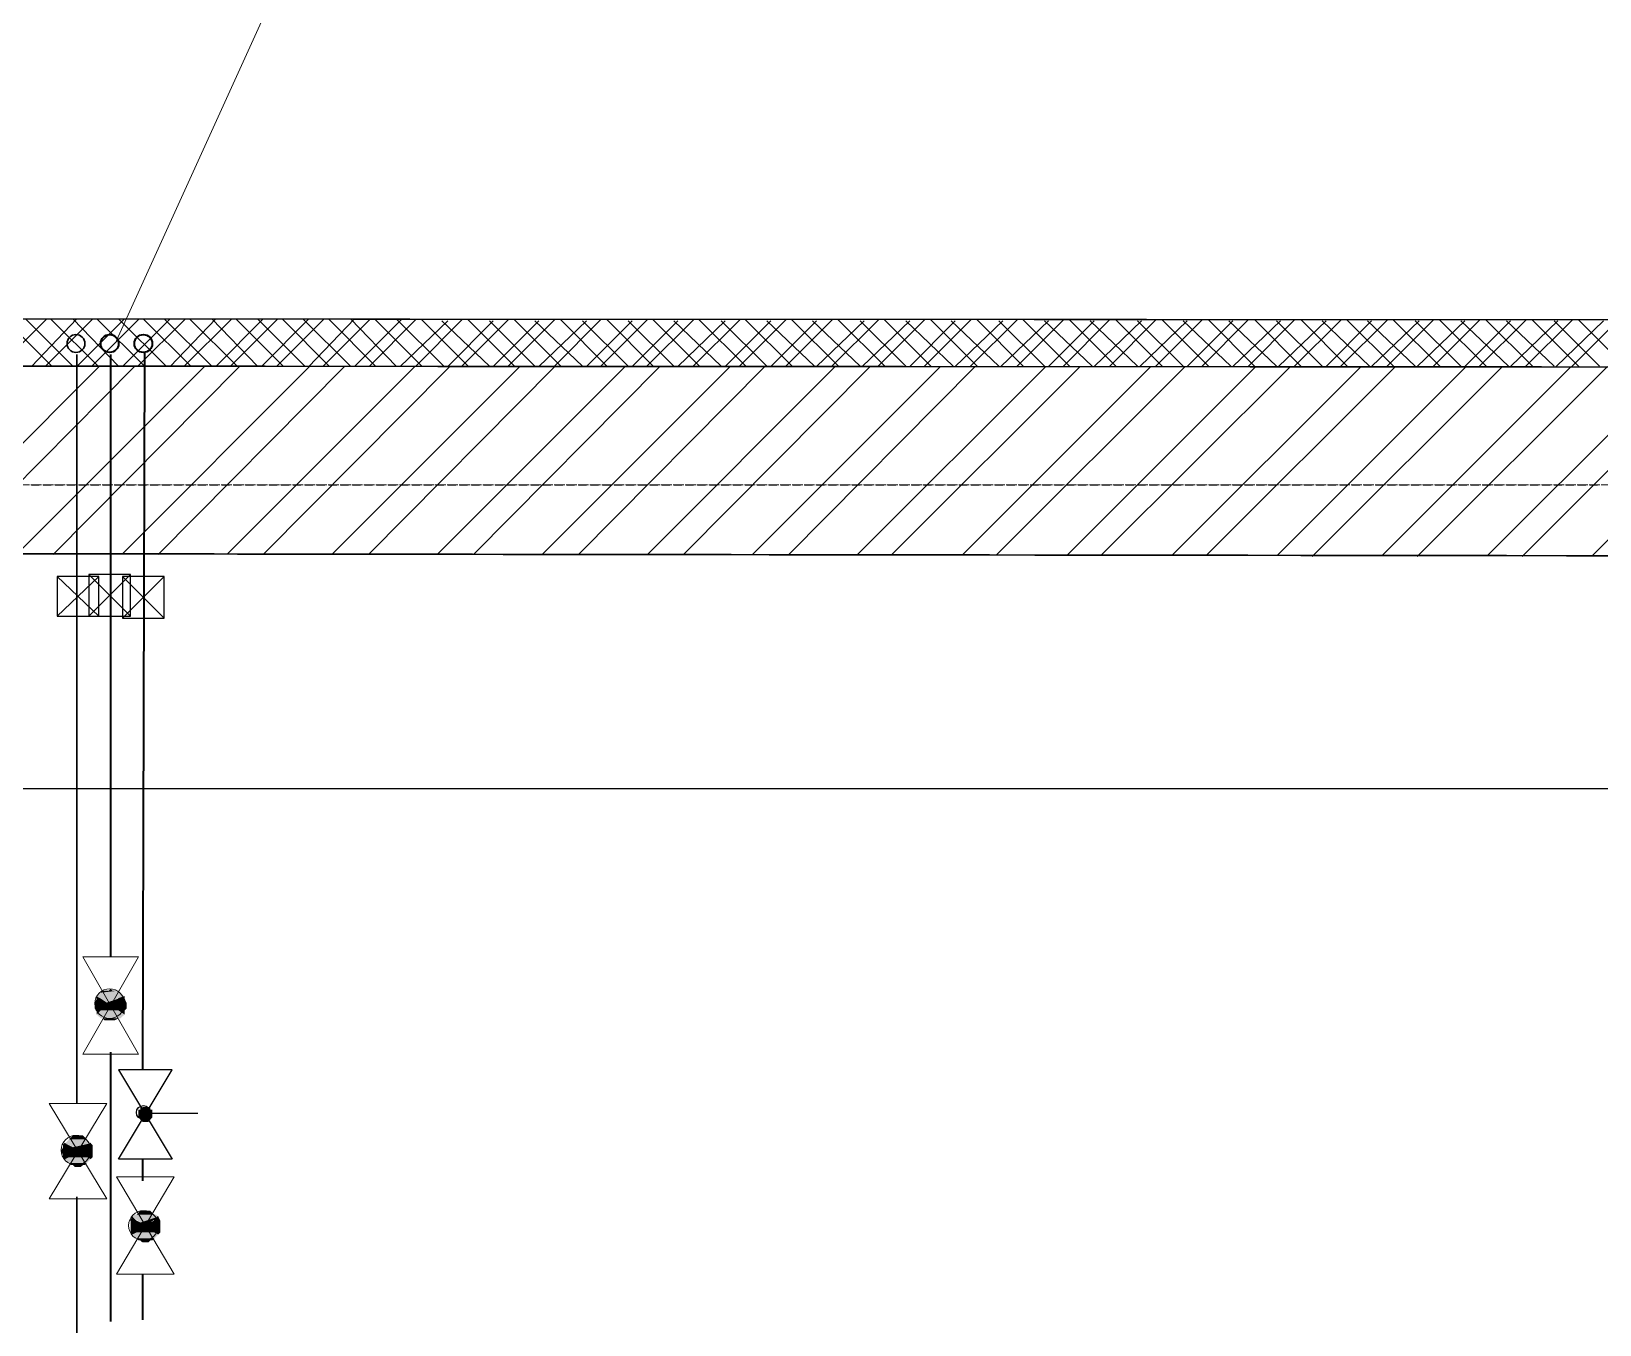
# Model space of a CAD drawing. Header units: millimetres. Extents: x -10178924 to 11692288, y -947381 to 58396.
# Drawn here: x 740626 to 743974, y -821234 to -818472 of the extents above; entities that cross this region are included whole.
import ezdxf

# ---------------------------------------------------------------- set-up
doc = ezdxf.new("R2010")
doc.units = ezdxf.units.MM
doc.linetypes.add('осевая', pattern=[50.8, 31.75, -6.35, 6.35, -6.35])
for name, color, linetype, lineweight in [('PDF _0', 7, 'Continuous', 9), ('PDF _Разрезы', 7, 'Continuous', 9), ('PDF _Текст', 7, 'Continuous', 5), ('Отделка СТЕН', 6, 'Continuous', 13), ('Размеры осевые', 153, 'Continuous', 9), ('ШТРИХОВКА', 252, 'Continuous', 15)]:
    doc.layers.add(name, color=color, linetype=linetype, lineweight=lineweight)
for name, color, linetype in [('PDF _PDF _Разрезы', 7, 'Continuous'), ('PDF _В1_Арматура', 7, 'Continuous'), ('PDF _ВК_В1', 5, 'Continuous'), ('PDF _ВК_Т3', 1, 'Continuous'), ('PDF _ВК_Т4', 6, 'Continuous'), ('PDF _Отделка СТЕН', 6, 'Continuous'), ('PDF _Стены внутр.1', 7, 'Continuous'), ('Стены внутр.1', 7, 'Continuous')]:
    doc.layers.add(name, color=color, linetype=linetype)
doc.layers.add('PDF _Размеры осевые', color=7, linetype='Continuous', true_color=0x5d6970)
doc.layers.add('PDF _штриховка', color=7, linetype='Continuous', true_color=0x95834a)

# ---------------------------------------------------------------- blocks, each defined once
blk = doc.blocks.new('A$C5282721b')
at = {"layer": 'Отделка СТЕН', "true_color": 0x000000, "transparency": 33554687}
h = blk.add_hatch(dxfattribs=at)
h.set_pattern_fill('ANSI37', color=18, scale=22, angle=-90)
h.set_pattern_definition([(315, (-17446.33, 108538.816), (49.39141, 49.39141), []), (45, (-17446.33, 108538.816), (-49.39141, 49.39141), [])])
h.paths.add_polyline_path([(26592.373, -32428.119), (25753.823, -32428.119), (17403.142, -32428.119), (17403.142, -38395.958), (26591.954, -38400.464), (26591.961, -38300.463), (17503.142, -38296.007), (17503.142, -32528.119), (25753.823, -32528.119), (26592.366, -32528.119)])
h.paths.add_polyline_path([(28638.33, -32428.119), (27792.557, -32428.119), (26592.373, -32428.119), (26592.366, -32528.119), (28638.33, -32528.119)])
h.paths.add_polyline_path([(36484.836, -38082.681), (36383.118, -38082.906), (36381.494, -38305.263), (26591.961, -38300.463), (26591.954, -38400.464), (36480.32, -38405.312)])
at = {"layer": 'ШТРИХОВКА', "ltscale": 100, "true_color": 0x000000, "transparency": 33554687}
h = blk.add_hatch(dxfattribs=at)
h.set_pattern_fill('ANSI31', color=18, scale=50)
h.set_pattern_definition([(45, (-79853.19, 25128.16), (-112.2532, 112.2532), [])])
edge = h.paths.add_edge_path()
edge.add_line((36498.921, -37009.188), (36898.882, -37014.787))
edge.add_line((36898.882, -37014.787), (36964.029, -32428.119))
edge.add_line((36964.029, -32428.119), (37032.722, -32428.119))
edge.add_line((37032.722, -32428.119), (37032.722, -30586.036))
edge.add_line((37032.722, -30586.036), (38904.657, -30586.036))
edge.add_line((38904.657, -30586.036), (38902.425, -30898.17))
edge.add_line((38902.425, -30898.17), (39152.455, -30898.17))
edge.add_line((39152.455, -30898.17), (39154.793, -30586.036))
edge.add_line((39154.793, -30586.036), (41035.118, -30586.036))
edge.add_line((41035.118, -30586.036), (41035.118, -30412.839))
edge.add_line((41035.118, -30412.839), (41035.118, -30026.036))
edge.add_line((41035.118, -30026.036), (36472.722, -30026.036))
edge.add_line((36472.722, -30026.036), (36472.722, -31868.119))
edge.add_line((36472.722, -31868.119), (30542.101, -31868.119))
edge.add_line((30542.101, -31868.119), (30542.101, -32424.051))
edge.add_line((30542.101, -32424.051), (36563.99, -32428.119))
edge.add_line((36563.99, -32428.119), (36498.921, -37066.477))
h.paths.add_polyline_path([(25192.811, -31868.119), (17563.142, -31868.119), (17563.142, -30066.63), (12841.199, -30066.63), (12841.199, -31868.119), (7024.898, -31868.119), (7024.898, -31969.641), (7024.898, -32428.119), (13001.199, -32428.119), (13001.199, -38443.071), (10379.676, -38473.857), (10379.676, -38873.885), (13001.199, -38843.098), (13401.199, -38838.401), (13401.199, -32428.119), (13401.199, -30626.63), (17003.142, -30626.63), (17003.142, -32428.119), (17003.142, -38795.762), (36871.442, -38820.294), (36872.104, -38529.718), (36884.044, -38081.988), (36484.836, -38082.681), (36480.32, -38405.312), (17403.142, -38395.958), (17403.142, -32428.119), (25753.823, -32428.119), (25753.823, -31968.119)])
at = {"layer": 'PDF _Разрезы', "color": 18, "lineweight": 9, "true_color": 0x000000, "transparency": 33554687}
blk.add_lwpolyline([(-11856.305, -39299.259), (62616.964, -39299.259)], dxfattribs=at)
at = {"layer": 'Размеры осевые', "color": 251, "linetype": 'осевая', "ltscale": 0.5, "transparency": 33554687}
for p, q in [((-9750, -38650), (62308.109, -38650)), ((-9718.727, -38650), (61848.609, -38650)), ((-9718.727, -38650), (61848.609, -38650))]:
    blk.add_line(p, q, dxfattribs=at)
at = {"layer": 'Стены внутр.1', "color": 18, "linetype": 'Continuous', "true_color": 0x000000, "transparency": 33554687, "flags": 128}
for points in [[(36381.494, -38305.263), (17503.142, -38296.007)], [(36480.32, -38405.312), (17403.142, -38395.958)], [(17003.142, -38795.762), (36871.442, -38820.294)]]:
    blk.add_lwpolyline(points, dxfattribs=at)

msp = doc.modelspace()

# ---------------------------------------------------------------- linework, layer by layer
at = {"layer": 'PDF _0', "lineweight": 25}
for points in [[(740748.3, -819720.5), (740837.2, -819720.5), (740837.2, -819631.6), (740748.3, -819631.6)], [(740680.5, -819720.5), (740769.4, -819720.5), (740769.4, -819635.8), (740680.5, -819635.8)], [(740820.2, -819724.7), (740909.1, -819724.7), (740909.1, -819635.8), (740820.2, -819635.8)]]:
    msp.add_lwpolyline(points, close=True, dxfattribs=at)
for points in [[(740748.3, -819631.6), (740837.2, -819720.5)], [(740837.2, -819631.6), (740748.3, -819720.5)], [(740680.5, -819635.8), (740769.4, -819720.5)], [(740769.4, -819635.8), (740680.5, -819720.5)], [(740820.2, -819635.8), (740909.1, -819724.7)], [(740909.1, -819635.8), (740820.2, -819724.7)]]:
    msp.add_lwpolyline(points, dxfattribs=at)
at = {"layer": 'PDF _PDF _Разрезы', "lineweight": 9}
msp.add_lwpolyline([(710500.9, -820088.8), (784971.2, -820088.8)], dxfattribs=at)
at = {"layer": 'PDF _В1_Арматура', "lineweight": 0}
for points in [[(740854.1, -820656), (740735.6, -820448.6), (740854.1, -820448.6)], [(740854.1, -820656), (740735.6, -820656), (740854.1, -820448.6)], [(740765.2, -820537.5), (740765.2, -820533.3), (740765.2, -820537.5)], [(740811.8, -820537.5), (740824.5, -820533.3), (740811.8, -820537.5)], [(740786.4, -820558.7), (740794.8, -820550.2), (740786.4, -820558.7)], [(740786.4, -820965.1), (740663.6, -820761.9), (740786.4, -820761.9)], [(740786.4, -820965.1), (740663.6, -820965.1), (740786.4, -820761.9)], [(740875.3, -820770.3), (740862.6, -820770.3), (740875.3, -820770.3)], [(740879.5, -820795.7), (740858.3, -820795.7), (740879.5, -820795.7)], [(740875.3, -820800), (740862.6, -820800), (740875.3, -820800)], [(740883.7, -820783), (740875.3, -820783), (740883.7, -820783)], [(740693.2, -820850.8), (740697.5, -820846.5), (740693.2, -820850.8)], [(740714.4, -820871.9), (740722.9, -820863.5), (740714.4, -820871.9)], [(740744, -820850.8), (740752.5, -820846.5), (740744, -820850.8)], [(740930.3, -821125.9), (740807.5, -820918.5), (740930.3, -820918.5)], [(740930.3, -821125.9), (740807.5, -821125.9), (740930.3, -820918.5)], [(740837.2, -821011.6), (740841.4, -821003.2), (740837.2, -821011.6)], [(740888, -821011.6), (740896.4, -821003.2), (740888, -821011.6)], [(740858.3, -821028.6), (740866.8, -821024.3), (740858.3, -821028.6)]]:
    msp.add_lwpolyline(points, dxfattribs=at)
at = {"layer": 'PDF _В1_Арматура', "lineweight": 25}
for points in [[(740926.1, -820880.4), (740811.8, -820880.4), (740926.1, -820689.9), (740811.8, -820689.9)], [(740811.8, -820689.9), (740926.1, -820880.4)], [(740981.1, -820783), (740866.8, -820783)]]:
    msp.add_lwpolyline(points, dxfattribs=at)
at = {"layer": 'PDF _В1_Арматура', "lineweight": 0}
for points in [[(740858.4, -820791.5), (740854.1, -820791.5), (740858.4, -820791.5)], [(740871, -820800), (740866.8, -820800), (740871, -820800)]]:
    msp.add_lwpolyline(points, close=True, dxfattribs=at)
for centre in [(740792.7, -820548.1), (740720.8, -820861.3), (740864.7, -821022.2)]:
    msp.add_circle(centre, 31.7, dxfattribs=at)
at = {"layer": 'PDF _В1_Арматура', "lineweight": 25}
msp.add_circle((740864.7, -820780.9), 14.8, dxfattribs=at)
at = {"layer": 'PDF _В1_Арматура', "transparency": 33554559}
for points in [[(740765.2, -820537.5), (740773.7, -820537.5), (740761, -820546)], [(740773.7, -820537.5), (740761, -820546), (740786.4, -820546)], [(740769.4, -820529), (740820.2, -820529), (740765.2, -820533.3)], [(740820.2, -820529), (740765.2, -820533.3), (740824.5, -820533.3)], [(740765.2, -820533.3), (740765.2, -820537.5), (740773.7, -820537.5)], [(740765.2, -820533.3), (740824.5, -820533.3), (740786.4, -820546)], [(740773.7, -820524.8), (740816, -820524.8), (740769.4, -820529)], [(740816, -820524.8), (740769.4, -820529), (740820.2, -820529)], [(740777.9, -820520.6), (740811.8, -820520.6), (740773.7, -820524.8)], [(740811.8, -820520.6), (740773.7, -820524.8), (740816, -820524.8)], [(740782.1, -820520.6), (740803.3, -820520.6), (740777.9, -820520.6)], [(740803.3, -820520.6), (740777.9, -820520.6), (740811.8, -820520.6)], [(740790.6, -820520.6), (740799.1, -820520.6), (740782.1, -820520.6)], [(740799.1, -820520.6), (740782.1, -820520.6), (740803.3, -820520.6)], [(740824.5, -820533.3), (740786.4, -820546), (740803.3, -820546)], [(740794.8, -820516.3), (740790.6, -820520.6), (740799.1, -820520.6)], [(740811.8, -820537.5), (740824.5, -820537.5), (740803.3, -820546)], [(740824.5, -820537.5), (740803.3, -820546), (740828.7, -820546)], [(740824.5, -820533.3), (740811.8, -820537.5), (740824.5, -820537.5)], [(740761, -820546), (740786.4, -820546), (740761, -820550.2)], [(740786.4, -820546), (740761, -820550.2), (740794.8, -820550.2)], [(740761, -820550.2), (740794.8, -820550.2), (740761, -820558.7)], [(740794.8, -820550.2), (740761, -820558.7), (740786.4, -820558.7)], [(740761, -820558.7), (740786.4, -820558.7), (740765.2, -820562.9)], [(740786.4, -820558.7), (740765.2, -820562.9), (740773.7, -820562.9)], [(740773.7, -820562.9), (740765.2, -820562.9), (740765.2, -820571.4)], [(740773.7, -820562.9), (740811.8, -820562.9), (740765.2, -820571.4)], [(740811.8, -820562.9), (740765.2, -820571.4), (740824.5, -820571.4)], [(740765.2, -820571.4), (740824.5, -820571.4), (740769.4, -820575.6)], [(740824.5, -820571.4), (740769.4, -820575.6), (740820.2, -820575.6)], [(740786.4, -820558.7), (740803.3, -820558.7), (740773.7, -820562.9)], [(740803.3, -820558.7), (740773.7, -820562.9), (740811.8, -820562.9)], [(740794.8, -820550.2), (740803.3, -820546), (740786.4, -820546)], [(740794.8, -820550.2), (740786.4, -820558.7), (740803.3, -820558.7)], [(740794.8, -820550.2), (740794.8, -820550.2), (740803.3, -820546)], [(740803.3, -820546), (740828.7, -820546), (740794.8, -820550.2)], [(740828.7, -820546), (740794.8, -820550.2), (740828.7, -820550.2)], [(740794.8, -820550.2), (740828.7, -820550.2), (740803.3, -820558.7)], [(740828.7, -820550.2), (740803.3, -820558.7), (740828.7, -820558.7)], [(740803.3, -820558.7), (740828.7, -820558.7), (740811.8, -820562.9)], [(740828.7, -820558.7), (740811.8, -820562.9), (740824.5, -820562.9)], [(740811.8, -820562.9), (740824.5, -820562.9), (740824.5, -820571.4)], [(740769.4, -820575.6), (740820.2, -820575.6), (740773.7, -820579.8)], [(740820.2, -820575.6), (740773.7, -820579.8), (740816, -820579.8)], [(740773.7, -820579.8), (740816, -820579.8), (740777.9, -820579.8)], [(740816, -820579.8), (740777.9, -820579.8), (740811.8, -820579.8)], [(740777.9, -820579.8), (740811.8, -820579.8), (740782.1, -820584.1)], [(740811.8, -820579.8), (740782.1, -820584.1), (740803.3, -820584.1)], [(740782.1, -820584.1), (740803.3, -820584.1), (740790.6, -820584.1)], [(740803.3, -820584.1), (740790.6, -820584.1), (740799.1, -820584.1)], [(740790.6, -820584.1), (740799.1, -820584.1), (740794.8, -820584.1)], [(740862.6, -820770.3), (740879.5, -820770.3), (740858.3, -820770.3)], [(740879.5, -820770.3), (740858.4, -820770.3), (740879.5, -820774.6)], [(740858.4, -820770.3), (740879.5, -820774.6), (740858.4, -820774.6)], [(740866.8, -820770.3), (740875.3, -820770.3), (740862.6, -820770.3)], [(740862.6, -820770.3), (740875.3, -820770.3), (740875.3, -820770.3)], [(740875.3, -820770.3), (740862.6, -820770.3), (740879.5, -820770.3)], [(740866.8, -820770.3), (740871, -820770.3), (740871, -820770.3)], [(740871.1, -820770.3), (740866.8, -820770.3), (740875.3, -820770.3)], [(740854.1, -820774.6), (740858.4, -820778.8), (740854.1, -820778.8)], [(740858.4, -820774.6), (740883.7, -820774.6), (740854.1, -820774.6)], [(740883.7, -820774.6), (740854.1, -820774.6), (740879.5, -820778.8)], [(740854.1, -820774.6), (740879.5, -820778.8), (740858.3, -820778.8)], [(740858.3, -820778.8), (740854.1, -820778.8), (740862.6, -820783)], [(740854.1, -820778.8), (740862.6, -820783), (740854.1, -820783)], [(740866.8, -820783), (740866.8, -820783), (740854.1, -820783)], [(740866.8, -820783), (740854.1, -820783), (740862.6, -820783)], [(740866.8, -820783), (740854.1, -820783), (740862.6, -820787.3)], [(740854.1, -820783), (740862.6, -820787.3), (740854.1, -820787.3)], [(740862.6, -820787.3), (740854.1, -820787.3), (740858.4, -820791.5)], [(740854.1, -820787.3), (740858.4, -820791.5), (740854.1, -820791.5)], [(740858.4, -820791.5), (740883.7, -820791.5), (740854.1, -820791.5)], [(740883.7, -820791.5), (740854.1, -820791.5), (740879.5, -820795.7)], [(740854.1, -820791.5), (740879.5, -820795.7), (740858.3, -820795.7)], [(740862.6, -820787.3), (740879.5, -820791.5), (740858.3, -820791.5)], [(740858.3, -820795.7), (740879.5, -820795.7), (740879.5, -820795.7)], [(740879.5, -820774.6), (740858.4, -820774.6), (740883.7, -820774.6)], [(740879.5, -820778.8), (740858.4, -820778.8), (740875.3, -820783)], [(740858.4, -820778.8), (740875.3, -820783), (740862.6, -820783)], [(740879.5, -820791.5), (740858.4, -820791.5), (740883.7, -820791.5)], [(740879.5, -820795.7), (740858.4, -820795.7), (740875.3, -820800)], [(740858.4, -820795.7), (740875.3, -820800), (740862.6, -820800)], [(740862.6, -820783), (740875.3, -820783), (740866.8, -820783)], [(740866.8, -820783), (740875.3, -820787.3), (740862.6, -820787.3)], [(740875.3, -820787.3), (740862.6, -820787.3), (740879.5, -820791.5)], [(740862.6, -820800), (740875.3, -820800), (740875.3, -820800)], [(740875.3, -820800), (740862.6, -820800), (740871, -820800)], [(740862.6, -820800), (740871, -820800), (740866.8, -820800)], [(740875.3, -820783), (740883.7, -820783), (740866.8, -820783)], [(740883.7, -820783), (740866.8, -820783), (740883.7, -820787.3)], [(740866.8, -820783), (740883.7, -820787.3), (740875.3, -820787.3)], [(740879.5, -820778.8), (740883.7, -820783), (740875.3, -820783)], [(740883.7, -820791.5), (740879.5, -820791.5), (740875.3, -820787.3)], [(740875.3, -820787.3), (740883.7, -820787.3), (740883.7, -820791.5)], [(740883.7, -820774.6), (740883.7, -820778.8), (740879.5, -820778.8)], [(740883.7, -820778.8), (740879.5, -820778.8), (740883.7, -820783)], [(740883.7, -820791.5), (740883.7, -820791.5), (740879.5, -820791.5)], [(740705.9, -820838.1), (740744, -820838.1), (740701.7, -820842.3)], [(740744, -820838.1), (740701.7, -820842.3), (740748.3, -820842.3)], [(740710.2, -820833.8), (740739.8, -820833.8), (740705.9, -820838.1)], [(740739.8, -820833.8), (740705.9, -820838.1), (740744, -820838.1)], [(740714.4, -820829.6), (740735.6, -820829.6), (740710.2, -820833.8)], [(740735.6, -820829.6), (740710.2, -820833.8), (740739.8, -820833.8)], [(740718.6, -820829.6), (740731.3, -820829.6), (740714.4, -820829.6)], [(740731.3, -820829.6), (740714.4, -820829.6), (740735.6, -820829.6)], [(740722.9, -820829.6), (740718.6, -820829.6), (740731.3, -820829.6)], [(740693.2, -820855), (740714.4, -820855), (740689, -820863.5)], [(740714.4, -820855), (740689, -820863.5), (740722.9, -820863.5)], [(740689, -820863.5), (740722.9, -820863.5), (740693.2, -820871.9)], [(740697.5, -820846.5), (740693.2, -820850.8), (740705.9, -820850.8)], [(740693.2, -820850.8), (740705.9, -820850.8), (740693.2, -820855)], [(740705.9, -820850.8), (740693.2, -820855), (740714.4, -820855)], [(740722.9, -820863.5), (740693.2, -820871.9), (740714.4, -820871.9)], [(740693.2, -820871.9), (740714.4, -820871.9), (740693.2, -820876.2)], [(740714.4, -820871.9), (740693.2, -820876.2), (740705.9, -820876.2)], [(740701.7, -820842.3), (740748.3, -820842.3), (740697.5, -820846.5)], [(740748.3, -820842.3), (740697.5, -820846.5), (740752.5, -820846.5)], [(740697.5, -820846.5), (740752.5, -820846.5), (740714.4, -820855)], [(740714.4, -820871.9), (740735.6, -820871.9), (740705.9, -820876.2)], [(740735.6, -820871.9), (740705.9, -820876.2), (740744, -820876.2)], [(740752.5, -820846.5), (740714.4, -820855), (740735.6, -820855)], [(740722.9, -820863.5), (740735.6, -820855), (740714.4, -820855)], [(740722.9, -820863.5), (740714.4, -820871.9), (740735.6, -820871.9)], [(740722.9, -820863.5), (740722.9, -820863.5), (740735.6, -820855)], [(740735.6, -820855), (740756.7, -820855), (740722.9, -820863.5)], [(740756.7, -820855), (740722.9, -820863.5), (740756.7, -820863.5)], [(740722.9, -820863.5), (740756.7, -820863.5), (740735.6, -820871.9)], [(740744, -820850.8), (740756.7, -820850.8), (740735.6, -820855)], [(740756.7, -820850.8), (740735.6, -820855), (740756.7, -820855)], [(740756.7, -820863.5), (740735.6, -820871.9), (740756.7, -820871.9)], [(740735.6, -820871.9), (740756.7, -820871.9), (740744, -820876.2)], [(740752.5, -820846.5), (740744, -820850.8), (740756.7, -820850.8)], [(740756.7, -820871.9), (740744, -820876.2), (740756.7, -820876.2)], [(740705.9, -820876.2), (740693.2, -820876.2), (740697.5, -820880.4)], [(740705.9, -820876.2), (740744, -820876.2), (740697.5, -820880.4)], [(740744, -820876.2), (740697.5, -820880.4), (740752.5, -820880.4)], [(740697.5, -820880.4), (740752.5, -820880.4), (740701.7, -820884.6)], [(740752.5, -820880.4), (740701.7, -820884.6), (740748.3, -820884.6)], [(740701.7, -820884.6), (740748.3, -820884.6), (740705.9, -820888.9)], [(740748.3, -820884.6), (740705.9, -820888.9), (740744, -820888.9)], [(740705.9, -820888.9), (740744, -820888.9), (740710.2, -820893.1)], [(740744, -820888.9), (740710.2, -820893.1), (740739.8, -820893.1)], [(740710.2, -820893.1), (740739.8, -820893.1), (740714.4, -820893.1)], [(740739.8, -820893.1), (740714.4, -820893.1), (740735.6, -820893.1)], [(740714.4, -820893.1), (740735.6, -820893.1), (740718.6, -820897.3)], [(740735.6, -820893.1), (740718.6, -820897.3), (740731.3, -820897.3)], [(740718.6, -820897.3), (740731.3, -820897.3), (740722.9, -820897.3)], [(740744, -820876.2), (740756.7, -820876.2), (740752.5, -820880.4)], [(740841.4, -821003.2), (740837.2, -821011.6), (740849.9, -821011.6)], [(740845.7, -820998.9), (740892.2, -820998.9), (740841.4, -821003.2)], [(740892.2, -820998.9), (740841.4, -821003.2), (740896.4, -821003.2)], [(740841.4, -821003.2), (740896.4, -821003.2), (740858.3, -821015.9)], [(740849.9, -820998.9), (740888, -820998.9), (740845.6, -820998.9)], [(740888, -820998.9), (740845.6, -820998.9), (740892.2, -820998.9)], [(740854.1, -820994.7), (740883.7, -820994.7), (740849.9, -820998.9)], [(740883.7, -820994.7), (740849.9, -820998.9), (740888, -820998.9)], [(740858.3, -820990.5), (740879.5, -820990.5), (740854.1, -820994.7)], [(740879.5, -820990.5), (740854.1, -820994.7), (740883.7, -820994.7)], [(740896.4, -821003.2), (740858.3, -821015.9), (740879.5, -821015.9)], [(740862.6, -820990.5), (740875.3, -820990.5), (740858.4, -820990.5)], [(740875.3, -820990.5), (740858.4, -820990.5), (740879.5, -820990.5)], [(740866.8, -820990.5), (740862.6, -820990.5), (740875.3, -820990.5)], [(740896.4, -821003.2), (740888, -821011.6), (740900.7, -821011.6)], [(740837.2, -821011.6), (740849.9, -821011.6), (740837.2, -821015.9)], [(740849.9, -821011.6), (740837.2, -821015.9), (740858.4, -821015.9)], [(740837.2, -821015.9), (740858.4, -821015.9), (740837.2, -821024.3)], [(740858.4, -821015.9), (740837.2, -821024.3), (740866.8, -821024.3)], [(740837.2, -821024.3), (740866.8, -821024.3), (740837.2, -821028.6)], [(740866.8, -821024.3), (740837.2, -821028.6), (740858.4, -821028.6)], [(740837.2, -821028.6), (740858.4, -821028.6), (740837.2, -821037)], [(740858.4, -821028.6), (740837.2, -821037), (740849.9, -821037)], [(740849.9, -821037), (740837.2, -821037), (740841.4, -821041.3)], [(740849.9, -821037), (740888, -821037), (740841.4, -821041.3)], [(740888, -821037), (740841.4, -821041.3), (740896.4, -821041.3)], [(740858.3, -821028.6), (740879.5, -821028.6), (740849.9, -821037)], [(740879.5, -821028.6), (740849.9, -821037), (740888, -821037)], [(740866.8, -821024.3), (740879.5, -821015.9), (740858.3, -821015.9)], [(740866.8, -821024.3), (740858.3, -821028.6), (740879.5, -821028.6)], [(740866.8, -821024.3), (740866.8, -821024.3), (740879.5, -821015.9)], [(740879.5, -821015.9), (740900.7, -821015.9), (740866.8, -821024.3)], [(740900.7, -821015.9), (740866.8, -821024.3), (740900.7, -821024.3)], [(740866.8, -821024.3), (740900.7, -821024.3), (740879.5, -821028.6)], [(740888, -821011.6), (740900.7, -821011.6), (740879.5, -821015.9)], [(740900.7, -821011.6), (740879.5, -821015.9), (740900.7, -821015.9)], [(740900.7, -821024.3), (740879.5, -821028.6), (740900.7, -821028.6)], [(740879.5, -821028.6), (740900.7, -821028.6), (740888, -821037)], [(740900.7, -821028.6), (740888, -821037), (740900.7, -821037)], [(740888, -821037), (740900.7, -821037), (740896.4, -821041.3)], [(740841.4, -821041.3), (740896.4, -821041.3), (740845.6, -821045.5)], [(740896.4, -821041.3), (740845.6, -821045.5), (740892.2, -821045.5)], [(740845.7, -821045.5), (740892.2, -821045.5), (740849.9, -821049.7)], [(740892.2, -821045.5), (740849.9, -821049.7), (740888, -821049.7)], [(740849.9, -821049.7), (740888, -821049.7), (740854.1, -821054)], [(740888, -821049.7), (740854.1, -821054), (740883.7, -821054)], [(740854.1, -821054), (740883.7, -821054), (740858.4, -821054)], [(740858.3, -821054), (740879.5, -821054), (740862.6, -821058.2)], [(740883.7, -821054), (740858.4, -821054), (740879.5, -821054)], [(740879.5, -821054), (740862.6, -821058.2), (740875.3, -821058.2)], [(740862.6, -821058.2), (740875.3, -821058.2), (740866.8, -821058.2)]]:
    msp.add_solid(points, dxfattribs=at)
at = {"layer": 'PDF _ВК_В1', "lineweight": 30}
for points in [[(740722.9, -819161.7), (740722.9, -820761.8)], [(740722.9, -820960.8), (740722.9, -820977.8), (740722.9, -821291)]]:
    msp.add_lwpolyline(points, dxfattribs=at)
msp.add_circle((740720.8, -819138.4), 19.1, dxfattribs=at)
msp.add_circle((740720.8, -819138.4), 19.1, dxfattribs=at)
at = {"layer": 'PDF _ВК_Т3', "lineweight": 35}
for points in [[(740794.8, -819161.7), (740794.8, -820448.5)], [(740794.8, -820651.8), (740794.8, -821227.5)]]:
    msp.add_lwpolyline(points, dxfattribs=at)
msp.add_circle((740792.7, -819138.4), 19.1, dxfattribs=at)
msp.add_circle((740792.7, -819138.4), 19.1, dxfattribs=at)
at = {"layer": 'PDF _ВК_Т4', "lineweight": 35}
for points in [[(740866.8, -819157.4), (740862.6, -820689.8)], [(740862.6, -820880.4), (740862.6, -820927)], [(740862.6, -821125.9), (740862.6, -821223.3)]]:
    msp.add_lwpolyline(points, dxfattribs=at)
msp.add_circle((740864.7, -819138.4), 19.1, dxfattribs=at)
at = {"layer": 'PDF _Отделка СТЕН', "lineweight": 13}
for points in [[(740612.8, -819085.5), (740714.4, -819187)], [(740625.5, -819187.1), (740722.9, -819085.5)], [(740714.4, -819085.5), (740811.8, -819187)], [(740722.9, -819187.1), (740824.5, -819085.5)], [(740811.8, -819085.5), (740913.4, -819187)], [(740820.2, -819187.1), (740921.8, -819085.5)], [(740909.1, -819085.5), (741010.7, -819187)], [(740921.8, -819187.1), (741019.2, -819085.5)], [(741010.7, -819085.5), (741108.1, -819187)], [(741019.2, -819187.1), (741120.8, -819085.5)], [(741108.1, -819085.5), (741209.7, -819187)], [(741116.6, -819187.1), (741218.2, -819085.5)], [(741205.5, -819085.5), (741307.1, -819187)], [(741218.2, -819187.1), (741315.5, -819085.5)], [(741307.1, -819085.5), (741404.4, -819187)], [(741315.5, -819187.1), (741417.1, -819085.5)], [(741404.4, -819085.5), (741506, -819187)], [(741412.9, -819187.1), (741514.5, -819089.7)], [(741501.8, -819089.7), (741603.4, -819187)], [(741514.5, -819187.1), (741611.9, -819089.7)], [(741603.4, -819089.7), (741700.8, -819187)], [(741611.9, -819187.1), (741709.3, -819089.7)], [(741700.8, -819089.7), (741802.4, -819187)], [(741709.3, -819187.1), (741810.9, -819089.7)], [(741802.4, -819089.7), (741899.8, -819187)], [(741810.9, -819187.1), (741908.2, -819089.7)], [(741899.8, -819089.7), (741997.1, -819187)], [(741908.2, -819187.1), (742005.6, -819089.7)], [(741997.1, -819089.7), (742098.7, -819187)], [(742005.6, -819187.1), (742107.2, -819089.7)], [(742098.7, -819089.7), (742196.1, -819187)], [(742107.2, -819187.1), (742204.6, -819089.7)], [(742196.1, -819089.7), (742297.7, -819187)], [(742204.6, -819187.1), (742301.9, -819089.7)], [(742293.5, -819089.7), (742395.1, -819187)], [(742301.9, -819187.1), (742403.5, -819089.7)], [(742395.1, -819089.7), (742492.4, -819187)], [(742399.3, -819187.1), (742500.9, -819089.7)], [(742492.4, -819089.7), (742594, -819187)], [(742500.9, -819187.1), (742598.3, -819089.7)], [(742589.8, -819089.7), (742691.4, -819187)], [(742598.3, -819187.1), (742699.9, -819089.7)], [(742691.4, -819089.7), (742788.8, -819187)], [(742695.6, -819187.1), (742797.2, -819089.7)], [(742788.8, -819089.7), (742890.4, -819187)], [(742797.2, -819187.1), (742894.6, -819089.7)], [(742886.1, -819089.7), (742987.7, -819187)], [(742894.6, -819187.1), (742996.2, -819089.7)], [(742987.7, -819089.7), (743085.1, -819187)], [(742992, -819187.1), (743093.6, -819089.7)], [(743085.1, -819089.7), (743186.7, -819187)], [(743093.6, -819187.1), (743190.9, -819089.7)], [(743182.5, -819089.7), (743284.1, -819187)], [(743190.9, -819187.1), (743292.5, -819089.7)], [(743284.1, -819089.7), (743381.4, -819187)], [(743288.3, -819187.1), (743389.9, -819089.7)], [(743381.4, -819089.7), (743483, -819187)], [(743389.9, -819187.1), (743487.3, -819089.7)], [(743478.8, -819089.7), (743580.4, -819187)], [(743487.3, -819187.1), (743588.9, -819089.7)], [(743580.4, -819089.7), (743677.8, -819187)], [(743584.6, -819187.1), (743686.2, -819089.7)], [(743677.8, -819089.7), (743779.4, -819187)], [(743686.2, -819187.1), (743783.6, -819089.7)], [(743775.1, -819089.7), (743876.7, -819187)], [(743783.6, -819187.1), (743885.2, -819089.7)], [(743876.7, -819089.7), (743974.1, -819187)], [(743881, -819187.1), (743982.6, -819089.7)]]:
    msp.add_lwpolyline(points, dxfattribs=at)
at = {"layer": 'PDF _Размеры осевые', "lineweight": 9}
for points in [[(740625.5, -819441.1), (740642.4, -819441.1)], [(740646.7, -819441.1), (740646.7, -819441.1)], [(740650.9, -819441.1), (740667.8, -819441.1)], [(740672.1, -819441.1), (740672.1, -819441.1)], [(740676.3, -819441.1), (740693.2, -819441.1)], [(740697.5, -819441.1), (740697.5, -819441.1)], [(740701.7, -819441.1), (740718.6, -819441.1)], [(740722.9, -819441.1), (740722.9, -819441.1)], [(740727.1, -819441.1), (740744, -819441.1)], [(740748.3, -819441.1), (740748.3, -819441.1)], [(740752.5, -819441.1), (740769.4, -819441.1)], [(740773.7, -819441.1), (740773.7, -819441.1)], [(740777.9, -819441.1), (740794.8, -819441.1)], [(740799.1, -819441.1), (740799.1, -819441.1)], [(740803.3, -819441.1), (740820.2, -819441.1)], [(740824.5, -819441.1), (740824.5, -819441.1)], [(740828.7, -819441.1), (740845.6, -819441.1)], [(740849.9, -819441.1), (740849.9, -819441.1)], [(740854.1, -819441.1), (740871.1, -819441.1)], [(740875.3, -819441.1), (740875.3, -819441.1)], [(740879.5, -819441.1), (740896.4, -819441.1)], [(740900.7, -819441.1), (740900.7, -819441.1)], [(740904.9, -819441.1), (740921.8, -819441.1)], [(740926.1, -819441.1), (740926.1, -819441.1)], [(740930.3, -819441.1), (740947.2, -819441.1)], [(740951.5, -819441.1), (740951.5, -819441.1)], [(740955.7, -819441.1), (740972.6, -819441.1)], [(740976.9, -819441.1), (740976.9, -819441.1)], [(740981.1, -819441.1), (740998, -819441.1)], [(741002.3, -819441.1), (741002.3, -819441.1)], [(741006.5, -819441.1), (741023.4, -819441.1)], [(741027.7, -819441.1), (741027.7, -819441.1)], [(741031.9, -819441.1), (741048.8, -819441.1)], [(741053.1, -819441.1), (741053.1, -819441.1)], [(741057.3, -819441.1), (741074.3, -819441.1)], [(741078.5, -819441.1), (741078.5, -819441.1)], [(741082.7, -819441.1), (741099.7, -819441.1)], [(741103.9, -819441.1), (741103.9, -819441.1)], [(741108.1, -819441.1), (741125.1, -819441.1)], [(741129.3, -819441.1), (741129.3, -819441.1)], [(741133.5, -819441.1), (741150.4, -819441.1)], [(741154.7, -819441.1), (741154.7, -819441.1)], [(741158.9, -819441.1), (741175.8, -819441.1)], [(741180.1, -819441.1), (741180.1, -819441.1)], [(741184.3, -819441.1), (741201.2, -819441.1)], [(741205.5, -819441.1), (741205.5, -819441.1)], [(741209.7, -819441.1), (741226.6, -819441.1)], [(741230.9, -819441.1), (741230.9, -819441.1)], [(741235.1, -819441.1), (741252, -819441.1)], [(741256.3, -819441.1), (741256.3, -819441.1)], [(741260.5, -819441.1), (741277.5, -819441.1)], [(741281.7, -819441.1), (741281.7, -819441.1)], [(741285.9, -819441.1), (741302.9, -819441.1)], [(741307.1, -819441.1), (741307.1, -819441.1)], [(741311.3, -819441.1), (741328.3, -819441.1)], [(741332.5, -819441.1), (741332.5, -819441.1)], [(741336.7, -819441.1), (741353.7, -819441.1)], [(741357.9, -819441.1), (741357.9, -819441.1)], [(741362.1, -819441.1), (741379.1, -819441.1)], [(741383.3, -819441.1), (741383.3, -819441.1)], [(741387.5, -819441.1), (741404.4, -819441.1)], [(741408.7, -819441.1), (741408.7, -819441.1)], [(741412.9, -819441.1), (741429.8, -819441.1)], [(741434.1, -819441.1), (741434.1, -819441.1)], [(741438.3, -819441.1), (741455.2, -819441.1)], [(741459.5, -819441.1), (741459.5, -819441.1)], [(741463.7, -819441.1), (741480.6, -819441.1)], [(741484.9, -819441.1), (741484.9, -819441.1)], [(741489.1, -819441.1), (741506.1, -819441.1)], [(741510.3, -819441.1), (741510.3, -819441.1)], [(741514.5, -819441.1), (741531.5, -819441.1)], [(741535.7, -819441.1), (741535.7, -819441.1)], [(741539.9, -819441.1), (741556.9, -819441.1)], [(741561.1, -819441.1), (741561.1, -819441.1)], [(741565.3, -819441.1), (741582.3, -819441.1)], [(741586.5, -819441.1), (741586.5, -819441.1)], [(741590.7, -819441.1), (741607.7, -819441.1)], [(741611.9, -819441.1), (741611.9, -819441.1)], [(741616.1, -819441.1), (741633.1, -819441.1)], [(741637.3, -819441.1), (741637.3, -819441.1)], [(741641.5, -819441.1), (741658.4, -819441.1)], [(741662.7, -819441.1), (741662.7, -819441.1)], [(741666.9, -819441.1), (741683.8, -819441.1)], [(741688.1, -819441.1), (741688.1, -819441.1)], [(741692.3, -819441.1), (741709.3, -819441.1)], [(741713.5, -819441.1), (741713.5, -819441.1)], [(741717.7, -819441.1), (741734.7, -819441.1)], [(741738.9, -819441.1), (741738.9, -819441.1)], [(741743.1, -819441.1), (741760.1, -819441.1)], [(741764.3, -819441.1), (741764.3, -819441.1)], [(741768.5, -819441.1), (741785.5, -819441.1)], [(741789.7, -819441.1), (741789.7, -819441.1)], [(741793.9, -819441.1), (741810.9, -819441.1)], [(741815.1, -819441.1), (741815.1, -819441.1)], [(741819.3, -819441.1), (741836.3, -819441.1)], [(741840.5, -819441.1), (741840.5, -819441.1)], [(741844.7, -819441.1), (741861.7, -819441.1)], [(741865.9, -819441.1), (741865.9, -819441.1)], [(741870.1, -819441.1), (741887.1, -819441.1)], [(741891.3, -819441.1), (741891.3, -819441.1)], [(741895.5, -819441.1), (741912.5, -819441.1)], [(741916.7, -819441.1), (741916.7, -819441.1)], [(741920.9, -819441.1), (741937.9, -819441.1)], [(741942.1, -819441.1), (741942.1, -819441.1)], [(741946.3, -819441.1), (741963.3, -819441.1)], [(741967.5, -819441.1), (741967.5, -819441.1)], [(741971.7, -819441.1), (741988.7, -819441.1)], [(741992.9, -819441.1), (741992.9, -819441.1)], [(741997.1, -819441.1), (742014.1, -819441.1)], [(742018.3, -819441.1), (742018.3, -819441.1)], [(742022.5, -819441.1), (742039.5, -819441.1)], [(742043.7, -819441.1), (742043.7, -819441.1)], [(742047.9, -819441.1), (742064.9, -819441.1)], [(742069.1, -819441.1), (742069.1, -819441.1)], [(742073.3, -819441.1), (742090.3, -819441.1)], [(742094.5, -819441.1), (742094.5, -819441.1)], [(742098.7, -819441.1), (742115.7, -819441.1)], [(742119.9, -819441.1), (742119.9, -819441.1)], [(742124.1, -819441.1), (742141.1, -819441.1)], [(742145.3, -819441.1), (742145.3, -819441.1)], [(742149.5, -819441.1), (742166.5, -819441.1)], [(742170.7, -819441.1), (742170.7, -819441.1)], [(742174.9, -819441.1), (742191.9, -819441.1)], [(742196.1, -819441.1), (742196.1, -819441.1)], [(742200.3, -819441.1), (742217.3, -819441.1)], [(742221.5, -819441.1), (742221.5, -819441.1)], [(742225.7, -819441.1), (742242.7, -819441.1)], [(742246.9, -819441.1), (742246.9, -819441.1)], [(742251.1, -819441.1), (742268.1, -819441.1)], [(742272.3, -819441.1), (742272.3, -819441.1)], [(742276.5, -819441.1), (742293.5, -819441.1)], [(742297.7, -819441.1), (742297.7, -819441.1)], [(742301.9, -819441.1), (742318.9, -819441.1)], [(742323.1, -819441.1), (742323.1, -819441.1)], [(742327.3, -819441.1), (742344.3, -819441.1)], [(742348.5, -819441.1), (742348.5, -819441.1)], [(742352.7, -819441.1), (742369.7, -819441.1)], [(742373.9, -819441.1), (742373.9, -819441.1)], [(742378.1, -819441.1), (742395.1, -819441.1)], [(742399.3, -819441.1), (742399.3, -819441.1)], [(742403.5, -819441.1), (742420.5, -819441.1)], [(742424.7, -819441.1), (742424.7, -819441.1)], [(742428.9, -819441.1), (742445.9, -819441.1)], [(742450.1, -819441.1), (742450.1, -819441.1)], [(742454.3, -819441.1), (742471.3, -819441.1)], [(742475.5, -819441.1), (742475.5, -819441.1)], [(742479.7, -819441.1), (742496.7, -819441.1)], [(742500.9, -819441.1), (742500.9, -819441.1)], [(742505.1, -819441.1), (742522.1, -819441.1)], [(742526.3, -819441.1), (742526.3, -819441.1)], [(742530.5, -819441.1), (742547.5, -819441.1)], [(742551.7, -819441.1), (742551.7, -819441.1)], [(742555.9, -819441.1), (742572.9, -819441.1)], [(742577.1, -819441.1), (742577.1, -819441.1)], [(742581.3, -819441.1), (742598.3, -819441.1)], [(742602.5, -819441.1), (742602.5, -819441.1)], [(742606.7, -819441.1), (742623.7, -819441.1)], [(742627.9, -819441.1), (742627.9, -819441.1)], [(742632.1, -819441.1), (742649.1, -819441.1)], [(742653.3, -819441.1), (742653.3, -819441.1)], [(742657.5, -819441.1), (742674.5, -819441.1)], [(742678.7, -819441.1), (742678.7, -819441.1)], [(742682.9, -819441.1), (742699.9, -819441.1)], [(742704.1, -819441.1), (742704.1, -819441.1)], [(742708.3, -819441.1), (742725.3, -819441.1)], [(742729.5, -819441.1), (742729.5, -819441.1)], [(742733.7, -819441.1), (742750.7, -819441.1)], [(742754.9, -819441.1), (742754.9, -819441.1)], [(742759.1, -819441.1), (742776.1, -819441.1)], [(742780.3, -819441.1), (742780.3, -819441.1)], [(742784.5, -819441.1), (742801.5, -819441.1)], [(742805.7, -819441.1), (742805.7, -819441.1)], [(742809.9, -819441.1), (742826.9, -819441.1)], [(742831.1, -819441.1), (742831.1, -819441.1)], [(742835.3, -819441.1), (742852.3, -819441.1)], [(742856.5, -819441.1), (742856.5, -819441.1)], [(742860.7, -819441.1), (742877.7, -819441.1)], [(742881.9, -819441.1), (742881.9, -819441.1)], [(742886.1, -819441.1), (742903.1, -819441.1)], [(742907.3, -819441.1), (742907.3, -819441.1)], [(742911.5, -819441.1), (742928.5, -819441.1)], [(742932.7, -819441.1), (742932.7, -819441.1)], [(742936.9, -819441.1), (742953.9, -819441.1)], [(742958.1, -819441.1), (742958.1, -819441.1)], [(742962.3, -819441.1), (742979.3, -819441.1)], [(742983.5, -819441.1), (742983.5, -819441.1)], [(742987.7, -819441.1), (743004.7, -819441.1)], [(743008.9, -819441.1), (743008.9, -819441.1)], [(743013.1, -819441.1), (743030.1, -819441.1)], [(743034.3, -819441.1), (743034.3, -819441.1)], [(743038.5, -819441.1), (743055.5, -819441.1)], [(743059.7, -819441.1), (743059.7, -819441.1)], [(743063.9, -819441.1), (743080.9, -819441.1)], [(743085.1, -819441.1), (743085.1, -819441.1)], [(743089.3, -819441.1), (743106.3, -819441.1)], [(743110.5, -819441.1), (743110.5, -819441.1)], [(743114.7, -819441.1), (743131.7, -819441.1)], [(743135.9, -819441.1), (743135.9, -819441.1)], [(743140.1, -819441.1), (743157.1, -819441.1)], [(743161.3, -819441.1), (743161.3, -819441.1)], [(743165.5, -819441.1), (743182.5, -819441.1)], [(743186.7, -819441.1), (743186.7, -819441.1)], [(743190.9, -819441.1), (743207.9, -819441.1)], [(743212.1, -819441.1), (743212.1, -819441.1)], [(743216.3, -819441.1), (743233.3, -819441.1)], [(743237.5, -819441.1), (743237.5, -819441.1)], [(743241.7, -819441.1), (743258.7, -819441.1)], [(743262.9, -819441.1), (743262.9, -819441.1)], [(743267.1, -819441.1), (743284.1, -819441.1)], [(743288.3, -819441.1), (743288.3, -819441.1)], [(743292.5, -819441.1), (743309.5, -819441.1)], [(743313.7, -819441.1), (743313.7, -819441.1)], [(743317.9, -819441.1), (743334.9, -819441.1)], [(743339.1, -819441.1), (743339.1, -819441.1)], [(743343.3, -819441.1), (743360.3, -819441.1)], [(743364.5, -819441.1), (743364.5, -819441.1)], [(743368.7, -819441.1), (743385.7, -819441.1)], [(743389.9, -819441.1), (743389.9, -819441.1)], [(743394.1, -819441.1), (743411.1, -819441.1)], [(743415.3, -819441.1), (743415.3, -819441.1)], [(743419.5, -819441.1), (743436.5, -819441.1)], [(743440.7, -819441.1), (743440.7, -819441.1)], [(743444.9, -819441.1), (743461.9, -819441.1)], [(743466.1, -819441.1), (743466.1, -819441.1)], [(743470.3, -819441.1), (743487.3, -819441.1)], [(743491.5, -819441.1), (743491.5, -819441.1)], [(743495.7, -819441.1), (743512.7, -819441.1)], [(743516.9, -819441.1), (743516.9, -819441.1)], [(743521.1, -819441.1), (743538.1, -819441.1)], [(743542.3, -819441.1), (743542.3, -819441.1)], [(743546.5, -819441.1), (743563.5, -819441.1)], [(743567.7, -819441.1), (743567.7, -819441.1)], [(743571.9, -819441.1), (743588.9, -819441.1)], [(743593.1, -819441.1), (743593.1, -819441.1)], [(743597.3, -819441.1), (743614.3, -819441.1)], [(743618.5, -819441.1), (743618.5, -819441.1)], [(743622.7, -819441.1), (743639.7, -819441.1)], [(743643.9, -819441.1), (743643.9, -819441.1)], [(743648.1, -819441.1), (743665.1, -819441.1)], [(743669.3, -819441.1), (743669.3, -819441.1)], [(743673.5, -819441.1), (743690.5, -819441.1)], [(743694.7, -819441.1), (743694.7, -819441.1)], [(743698.9, -819441.1), (743715.9, -819441.1)], [(743720.1, -819441.1), (743720.1, -819441.1)], [(743724.3, -819441.1), (743741.3, -819441.1)], [(743745.5, -819441.1), (743745.5, -819441.1)], [(743749.7, -819441.1), (743766.7, -819441.1)], [(743770.9, -819441.1), (743770.9, -819441.1)], [(743775.1, -819441.1), (743792.1, -819441.1)], [(743796.3, -819441.1), (743796.3, -819441.1)], [(743800.5, -819441.1), (743817.5, -819441.1)], [(743821.7, -819441.1), (743821.7, -819441.1)], [(743825.9, -819441.1), (743842.9, -819441.1)], [(743847.1, -819441.1), (743847.1, -819441.1)], [(743851.3, -819441.1), (743868.3, -819441.1)], [(743872.5, -819441.1), (743872.5, -819441.1)], [(743876.7, -819441.1), (743893.7, -819441.1)], [(743897.9, -819441.1), (743897.9, -819441.1)], [(743902.1, -819441.1), (743919.1, -819441.1)], [(743923.3, -819441.1), (743923.3, -819441.1)], [(743927.5, -819441.1), (743944.5, -819441.1)], [(743948.7, -819441.1), (743948.7, -819441.1)], [(743952.9, -819441.1), (743969.9, -819441.1)]]:
    msp.add_lwpolyline(points, dxfattribs=at)
at = {"layer": 'PDF _Стены внутр.1', "lineweight": 25}
for points in [[(758735.8, -819093.9), (739860, -819085.5)], [(758837.4, -819195.5), (739758.4, -819187.1)], [(739359.7, -819585), (759226.1, -819610.4), (759226.1, -819322.5)]]:
    msp.add_lwpolyline(points, dxfattribs=at)
at = {"layer": 'PDF _Текст'}
msp.add_lwpolyline([(740807.5, -819132), (741561.1, -817472.6), (741658.4, -817472.6), (743736.9, -817472.6)], dxfattribs=at)
at = {"layer": 'PDF _штриховка', "color": 251, "lineweight": 5, "true_color": 0x636466}
for points in [[(740447.7, -819589.2), (740845.6, -819187.1)], [(740672.1, -819589.2), (741070, -819187.1)], [(740896.4, -819589.2), (741294.4, -819187.1)], [(741120.8, -819589.2), (741518.7, -819187.1)], [(741345.2, -819589.2), (741743.1, -819187.1)], [(741569.5, -819589.2), (741967.5, -819187.1)], [(741793.9, -819589.2), (742191.8, -819187.1)], [(742018.3, -819589.2), (742416.2, -819187.1)], [(742242.7, -819589.2), (742640.6, -819187.1)], [(742462.8, -819589.2), (742864.9, -819187.1)], [(742687.2, -819589.2), (743089.3, -819187.1)], [(742911.5, -819589.2), (743313.7, -819187.1)], [(743135.9, -819589.2), (743538.1, -819187.1)], [(743360.3, -819593.5), (743766.6, -819187.1)], [(743584.6, -819593.5), (743991, -819187.1)], [(743809, -819593.5), (744215.4, -819187.1)]]:
    msp.add_lwpolyline(points, dxfattribs=at)

# ---------------------------------------------------------------- block references
msp.add_blockref('A$C5282721b', (722358.6, -780790.4))

doc.saveas('drawing.dxf')
